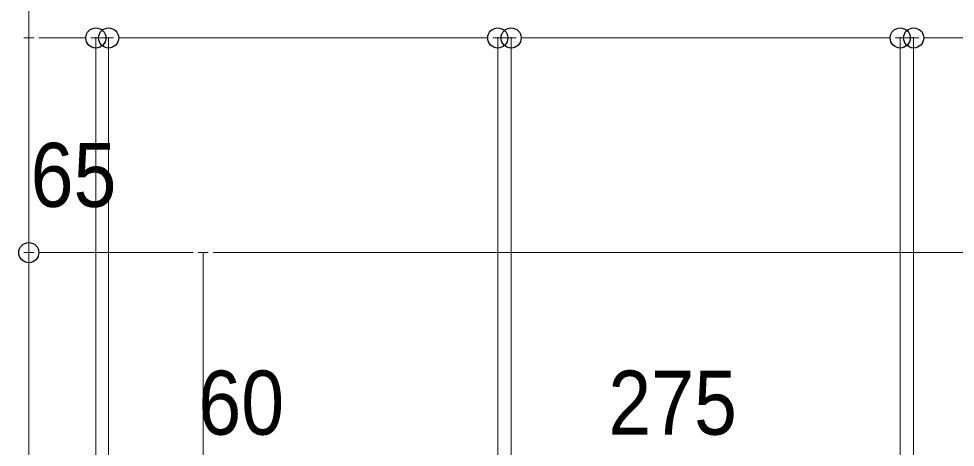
# Model space of a CAD drawing. Units: millimetres, scale not verified. Extents: x -8199 to 8201, y -2963 to 5056.
# Drawn here: x 6116.3 to 6581.7, y 1486.6 to 1699.5 of the extents above; entities that cross this region are included whole.
import ezdxf
from ezdxf.enums import TextEntityAlignment as Align

# ---------------------------------------------------------------- set-up
doc = ezdxf.new("R2010")
doc.units = ezdxf.units.MM
doc.header["$LTSCALE"] = 20
doc.header["$PDMODE"] = 32
doc.header["$PDSIZE"] = 10
doc.layers.add('0-2_寸法', color=7, linetype='Continuous', lineweight=9)
doc.layers.add('0-3_0', color=7, linetype='Continuous', lineweight=9)
doc.layers.add('0-4_Defpoints', color=7, linetype='Continuous')
doc.styles.add('Osaka', font='')
doc.styles.get('Osaka').set_extended_font_data('Osaka')

# ---------------------------------------------------------------- blocks, each defined once
blk = doc.blocks.new('_DOT')
at = {"layer": '0-3_0'}
for p, q in [((-10, 0), (-20, 0)), ((-5, 0), (5, 0))]:
    blk.add_line(p, q, dxfattribs=at)

msp = doc.modelspace()

# ---------------------------------------------------------------- linework, layer by layer
at = {"layer": '0-2_寸法'}
for p, q in [((6121.32, 1296.63), (6121.32, 1809.96)), ((6121.32, 1296.63), (6121.32, 1689.96)), ((6131.33, 1689.96), (6144.64, 1689.96)), ((6144.64, 1689.96), (6134.62, 1689.96)), ((6154.65, 1296.63), (6154.65, 1689.96)), ((6154.65, 1294.62), (6154.65, 1689.96)), ((6154.65, 1689.96), (6160.98, 1689.96)), ((6160.98, 1290.01), (6160.98, 1689.96)), ((6160.98, 1290.01), (6160.98, 1689.96)), ((6171, 1689.96), (6181.01, 1689.96)), ((6344.3, 1689.96), (6171, 1689.96)), ((6344.3, 1689.96), (6334.29, 1689.96)), ((6354.32, 1290.01), (6354.32, 1689.96)), ((6354.32, 1294.63), (6354.32, 1689.96)), ((6360.98, 1689.96), (6354.32, 1689.96)), ((6360.98, 1294.63), (6360.98, 1689.96)), ((6360.98, 1290.01), (6360.98, 1689.96)), ((6371, 1689.96), (6381.01, 1689.96)), ((6544.3, 1689.96), (6371, 1689.96)), ((6544.3, 1689.96), (6534.29, 1689.96)), ((6554.32, 1290.01), (6554.32, 1689.96)), ((6554.32, 1294.63), (6554.32, 1689.96)), ((6560.98, 1689.96), (6554.32, 1689.96)), ((6560.98, 1294.63), (6560.98, 1689.96)), ((6560.98, 1290.01), (6560.98, 1689.96)), ((6571, 1689.96), (6581.01, 1689.96)), ((6744.3, 1689.96), (6571, 1689.96)), ((6121.32, 1296.63), (6121.32, 1583.3)), ((6197.97, 1583.3), (6131.33, 1583.3)), ((6207.98, 1209.96), (6207.98, 1583.3)), ((6207.98, 1209.96), (6207.98, 1583.3)), ((6218, 1583.3), (6751.3, 1583.3))]:
    msp.add_line(p, q, dxfattribs=at)
at = {"layer": '0-4_Defpoints'}
for p in [(6154.65, 1689.96), (6160.98, 1689.96), (6354.32, 1689.96), (6360.98, 1689.96), (6554.32, 1689.96), (6560.98, 1689.96), (6121.32, 1583.3)]:
    msp.add_point(p, dxfattribs=at)

# ---------------------------------------------------------------- block references
at = {"layer": '0-2_寸法', "xscale": 0.5007446, "yscale": 0.5007446, "rotation": 180}
for p in [(6121.32, 1689.96), (6160.98, 1689.96), (6160.98, 1689.96), (6360.98, 1689.96), (6360.98, 1689.96), (6560.98, 1689.96), (6560.98, 1689.96), (6121.32, 1583.3), (6207.98, 1583.3)]:
    msp.add_blockref('_DOT', p, dxfattribs=at)
at = {"layer": '0-2_寸法', "xscale": 0.5007446, "yscale": 0.5007446}
for p in [(6154.65, 1689.96), (6154.65, 1689.96), (6354.32, 1689.96), (6354.32, 1689.96), (6554.32, 1689.96), (6554.32, 1689.96), (6207.98, 1583.3)]:
    msp.add_blockref('_DOT', p, dxfattribs=at)

# ---------------------------------------------------------------- texts
at = {"layer": '0-2_寸法', "style": 'Osaka', "width": 0.9}
for s, p in [('65', (6122.25, 1596.47)), ('60', (6205.58, 1483.3)), ('275', (6409.27, 1483.3))]:
    msp.add_text(s, height=31.82, dxfattribs=at).set_placement(p, align=Align.BOTTOM_LEFT)

doc.saveas('drawing.dxf')
